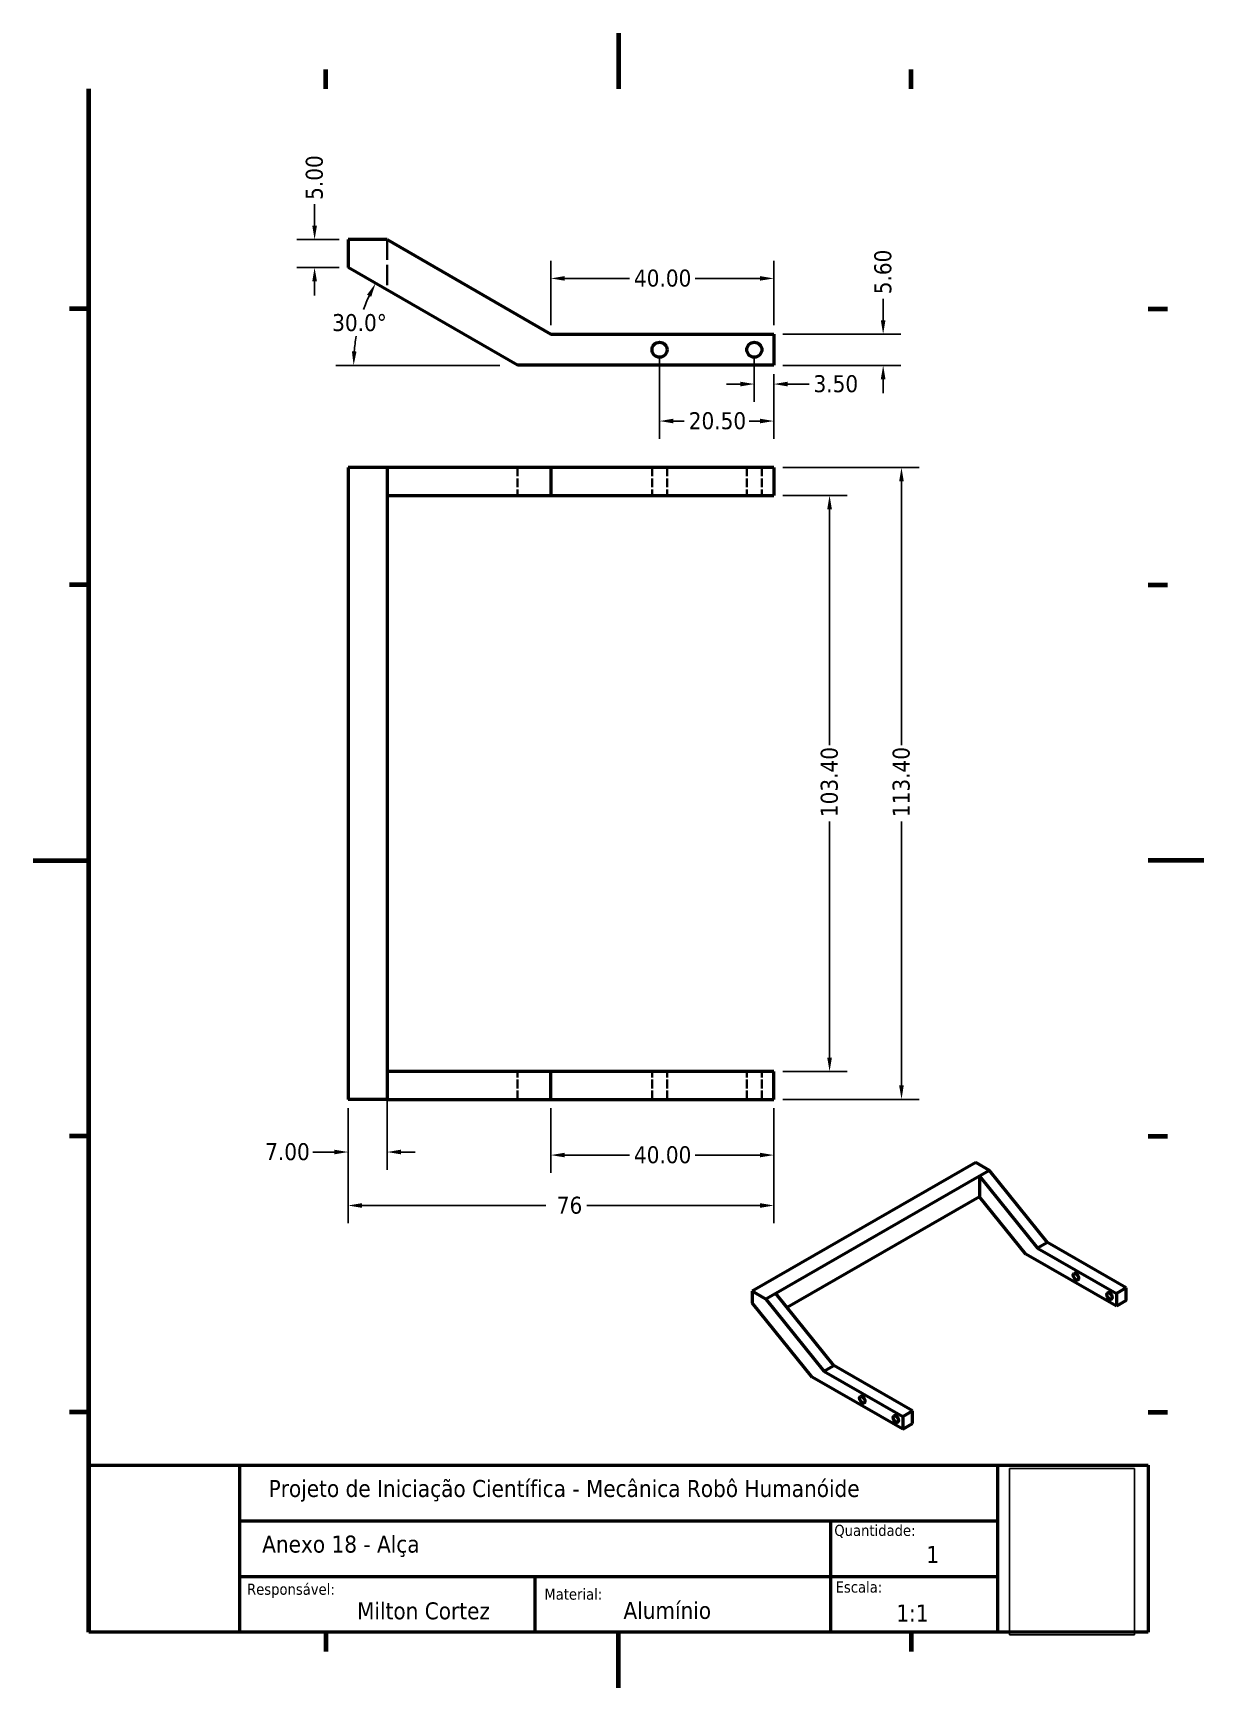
# Model space of a CAD drawing. Header units: millimetres. Extents: x 0 to 210, y 0 to 297.
import ezdxf

# ---------------------------------------------------------------- set-up
doc = ezdxf.new("R2010")
doc.units = ezdxf.units.MM
doc.linetypes.add('DASHED', pattern=[0.2067, 0.1654, -0.0413])
for name, color, linetype, lineweight in [('Border (ANSI)', 7, 'Continuous', 70), ('Dimension (ANSI)', 7, 'Continuous', 25), ('Hidden (ANSI)', 7, 'DASHED', 35), ('Title (ANSI)', 7, 'Continuous', 50), ('Visible (ANSI)', 7, 'Continuous', 50)]:
    doc.layers.add(name, color=color, linetype=linetype, lineweight=lineweight)
doc.styles.add('Note Text (ANSI)', font='TAHOMA.TTF')
doc.dimstyles.new('Default - mm (ANSI)', dxfattribs={"dimtxt": 3.048, "dimasz": 2.5, "dimexe": 3.175, "dimexo": 1.6002, "dimgap": 0.8, "dimtad": 0, "dimtoh": 1, "dimrnd": 1e-08, "dimzin": 4, "dimdsep": 46, "dimtxsty": 'Note Text (ANSI)', "dimcen": 0.09, "dimdle": 10, "dimclrd": 256, "dimclre": 256, "dimclrt": 256, "dimadec": 1, "dimazin": 1, "dimtfac": 1, "dimtofl": 0, "dimtmove": 0, "dimatfit": 3, "dimfxl": 0, "dimtolj": 1, "dimtzin": 4, "dimlwd": -1, "dimlwe": -1, "dimarcsym": 0})
picture_1 = doc.add_image_def('image1.bmp', size_in_pixel=(452, 603))

# ---------------------------------------------------------------- blocks, each defined once
blk = doc.blocks.new('Borders Default Border')
at = {"layer": 'Border (ANSI)'}
for p, q in [((52.5, 287), (52.5, 290.45)), ((157.5, 287), (157.5, 290.45)), ((10, 247.5), (6.55, 247.5)), ((200, 247.5), (203.45, 247.5)), ((10, 198), (6.55, 198)), ((200, 198), (203.45, 198)), ((10, 99), (6.55, 99)), ((200, 99), (203.45, 99)), ((10, 49.5), (6.55, 49.5)), ((200, 49.5), (203.45, 49.5)), ((52.5, 10), (52.5, 6.55)), ((157.5, 10), (157.5, 6.55))]:
    blk.add_line(p, q, dxfattribs=at)
at = {"layer": 'Border (ANSI)', "flags": 128}
for points in [[(105, 297), (105, 287)], [(10, 10), (10, 287)], [(0, 148.5), (10, 148.5)], [(210, 148.5), (200, 148.5)], [(105, 0), (105, 10)]]:
    blk.add_lwpolyline(points, dxfattribs=at)
blk = doc.blocks.new('*D5')
at = {"layer": 'Defpoints', "color": 0}
for p in [(56.5, 105.63), (132.86, 105.63), (132.86, 86.58)]:
    blk.add_point(p, dxfattribs=at)
at = {"layer": 'Dimension (ANSI)'}
for p, q in [((56.5, 104.03), (56.5, 83.4)), ((132.86, 104.03), (132.86, 83.4)), ((59, 86.58), (91.99, 86.58)), ((130.36, 86.58), (99.34, 86.58))]:
    blk.add_line(p, q, dxfattribs=at)
for points in [[(59, 87), (59, 86.16), (56.5, 86.58)], [(130.36, 87), (130.36, 86.16), (132.86, 86.58)]]:
    blk.add_solid(points, dxfattribs=at)
at = {"layer": 'Dimension (ANSI)', "insert": (92.79, 88.16), "char_height": 3.048, "attachment_point": 1, "style": 'Note Text (ANSI)'}
blk.add_mtext('\\A1; 76', dxfattribs=at)
blk = doc.blocks.new('*D6')
at = {"layer": 'Defpoints', "color": 0}
for p in [(132.86, 214.03), (132.86, 110.63), (142.86, 110.63)]:
    blk.add_point(p, dxfattribs=at)
at = {"layer": 'Dimension (ANSI)'}
for p, q in [((134.46, 214.03), (146.04, 214.03)), ((142.86, 211.53), (142.86, 169.17)), ((142.86, 113.13), (142.86, 155.49)), ((134.46, 110.63), (146.04, 110.63))]:
    blk.add_line(p, q, dxfattribs=at)
for points in [[(142.44, 211.53), (143.28, 211.53), (142.86, 214.03)], [(142.44, 113.13), (143.28, 113.13), (142.86, 110.63)]]:
    blk.add_solid(points, dxfattribs=at)
at = {"layer": 'Dimension (ANSI)', "insert": (141.27, 156.29), "char_height": 3.048, "attachment_point": 1, "rotation": 90, "style": 'Note Text (ANSI)'}
blk.add_mtext('\\A1;103.40', dxfattribs=at)
blk = doc.blocks.new('*D7')
at = {"layer": 'Defpoints', "color": 0}
for p in [(132.86, 219.03), (155.76, 219.03), (132.86, 105.63)]:
    blk.add_point(p, dxfattribs=at)
at = {"layer": 'Dimension (ANSI)'}
for p, q in [((134.46, 219.03), (158.93, 219.03)), ((155.76, 216.53), (155.76, 169.17)), ((155.76, 108.13), (155.76, 155.49)), ((134.46, 105.63), (158.93, 105.63))]:
    blk.add_line(p, q, dxfattribs=at)
for points in [[(155.34, 216.53), (156.17, 216.53), (155.76, 219.03)], [(155.34, 108.13), (156.17, 108.13), (155.76, 105.63)]]:
    blk.add_solid(points, dxfattribs=at)
at = {"layer": 'Dimension (ANSI)', "insert": (154.17, 156.29), "char_height": 3.048, "attachment_point": 1, "rotation": 90, "style": 'Note Text (ANSI)'}
blk.add_mtext('\\A1;113.40', dxfattribs=at)
blk = doc.blocks.new('*D8')
at = {"layer": 'Defpoints', "color": 0}
for p in [(56.5, 259.93), (50.49, 254.93), (56.5, 254.93)]:
    blk.add_point(p, dxfattribs=at)
at = {"layer": 'Dimension (ANSI)'}
for p, q in [((50.49, 262.43), (50.49, 266.27)), ((54.9, 259.93), (47.31, 259.93)), ((54.9, 254.93), (47.31, 254.93)), ((50.49, 252.43), (50.49, 249.93))]:
    blk.add_line(p, q, dxfattribs=at)
for points in [[(50.07, 262.43), (50.91, 262.43), (50.49, 259.93)], [(50.07, 252.43), (50.91, 252.43), (50.49, 254.93)]]:
    blk.add_solid(points, dxfattribs=at)
at = {"layer": 'Dimension (ANSI)', "insert": (48.9, 267.07), "char_height": 3.048, "attachment_point": 1, "rotation": 90, "style": 'Note Text (ANSI)'}
blk.add_mtext('\\A1;5.00', dxfattribs=at)
blk = doc.blocks.new('*D9')
at = {"layer": 'Defpoints', "color": 0}
for p in [(129.36, 240.17), (132.86, 237.37), (129.36, 234.01)]:
    blk.add_point(p, dxfattribs=at)
at = {"layer": 'Dimension (ANSI)'}
for p, q in [((129.36, 238.57), (129.36, 230.83)), ((132.86, 235.77), (132.86, 230.83)), ((126.86, 234.01), (124.36, 234.01)), ((135.36, 234.01), (139.18, 234.01))]:
    blk.add_line(p, q, dxfattribs=at)
for points in [[(126.86, 234.43), (126.86, 233.59), (129.36, 234.01)], [(135.36, 234.43), (135.36, 233.59), (132.86, 234.01)]]:
    blk.add_solid(points, dxfattribs=at)
at = {"layer": 'Dimension (ANSI)', "insert": (139.98, 235.6), "char_height": 3.048, "attachment_point": 1, "style": 'Note Text (ANSI)'}
blk.add_mtext('\\A1;3.50', dxfattribs=at)
blk = doc.blocks.new('*D10')
at = {"layer": 'Defpoints', "color": 0}
for p in [(112.36, 240.17), (132.86, 237.37), (132.86, 227.37)]:
    blk.add_point(p, dxfattribs=at)
at = {"layer": 'Dimension (ANSI)'}
for p, q in [((112.36, 238.57), (112.36, 224.2)), ((132.86, 235.77), (132.86, 224.2)), ((114.86, 227.37), (116.8, 227.37)), ((130.36, 227.37), (128.43, 227.37))]:
    blk.add_line(p, q, dxfattribs=at)
for points in [[(114.86, 227.79), (114.86, 226.96), (112.36, 227.37)], [(130.36, 227.79), (130.36, 226.96), (132.86, 227.37)]]:
    blk.add_solid(points, dxfattribs=at)
at = {"layer": 'Dimension (ANSI)', "insert": (117.6, 228.96), "char_height": 3.048, "attachment_point": 1, "style": 'Note Text (ANSI)'}
blk.add_mtext('\\A1;20.50', dxfattribs=at)
blk = doc.blocks.new('*D11')
at = {"layer": 'Defpoints', "color": 0}
for p in [(132.86, 242.97), (132.86, 237.37), (152.47, 237.37)]:
    blk.add_point(p, dxfattribs=at)
at = {"layer": 'Dimension (ANSI)'}
for p, q in [((152.47, 245.47), (152.47, 249.32)), ((134.46, 242.97), (155.64, 242.97)), ((134.46, 237.37), (155.64, 237.37)), ((152.47, 234.87), (152.47, 232.37))]:
    blk.add_line(p, q, dxfattribs=at)
for points in [[(152.05, 245.47), (152.89, 245.47), (152.47, 242.97)], [(152.05, 234.87), (152.89, 234.87), (152.47, 237.37)]]:
    blk.add_solid(points, dxfattribs=at)
at = {"layer": 'Dimension (ANSI)', "insert": (150.88, 250.12), "char_height": 3.048, "attachment_point": 1, "rotation": 90, "style": 'Note Text (ANSI)'}
blk.add_mtext('\\A1;5.60', dxfattribs=at)
blk = doc.blocks.new('*D12')
at = {"layer": 'Defpoints', "color": 0}
for p in [(92.86, 105.63), (132.86, 105.63), (132.86, 95.63)]:
    blk.add_point(p, dxfattribs=at)
at = {"layer": 'Dimension (ANSI)'}
for p, q in [((92.86, 104.03), (92.86, 92.46)), ((132.86, 104.03), (132.86, 92.46)), ((95.36, 95.63), (106.97, 95.63)), ((130.36, 95.63), (118.75, 95.63))]:
    blk.add_line(p, q, dxfattribs=at)
for points in [[(95.36, 96.05), (95.36, 95.22), (92.86, 95.63)], [(130.36, 96.05), (130.36, 95.22), (132.86, 95.63)]]:
    blk.add_solid(points, dxfattribs=at)
at = {"layer": 'Dimension (ANSI)', "insert": (107.77, 97.22), "char_height": 3.048, "attachment_point": 1, "style": 'Note Text (ANSI)'}
blk.add_mtext('\\A1;40.00', dxfattribs=at)
blk = doc.blocks.new('*D13')
at = {"layer": 'Defpoints', "color": 0}
for p in [(59.26, 247.43), (85.51, 238.17), (85.3, 237.37), (86.9, 237.37)]:
    blk.add_point(p, dxfattribs=at)
at = {"layer": 'Dimension (ANSI)'}
blk.add_line((83.7, 237.37), (54.31, 237.37), dxfattribs=at)
for start, end in [(154.8715, 160.1237), (169.7673, 175.1285)]:
    blk.add_arc((86.9, 237.37), 29.41, start, end, dxfattribs=at)
for points in [[(59.9, 250.06), (60.64, 249.67), (61.43, 252.08)], [(58.01, 239.85), (57.18, 239.89), (57.49, 237.37)]]:
    blk.add_solid(points, dxfattribs=at)
at = {"layer": 'Dimension (ANSI)', "insert": (53.64, 246.57), "char_height": 3.048, "attachment_point": 1, "style": 'Note Text (ANSI)'}
blk.add_mtext('\\A1;30.0°', dxfattribs=at)
blk = doc.blocks.new('*D14')
at = {"layer": 'Defpoints', "color": 0}
for p in [(132.86, 252.97), (92.86, 242.97), (132.86, 242.97)]:
    blk.add_point(p, dxfattribs=at)
at = {"layer": 'Dimension (ANSI)'}
for p, q in [((92.86, 244.57), (92.86, 256.15)), ((132.86, 244.57), (132.86, 256.15)), ((95.36, 252.97), (106.97, 252.97)), ((130.36, 252.97), (118.75, 252.97))]:
    blk.add_line(p, q, dxfattribs=at)
for points in [[(95.36, 253.39), (95.36, 252.56), (92.86, 252.97)], [(130.36, 253.39), (130.36, 252.56), (132.86, 252.97)]]:
    blk.add_solid(points, dxfattribs=at)
at = {"layer": 'Dimension (ANSI)', "insert": (107.77, 254.56), "char_height": 3.048, "attachment_point": 1, "style": 'Note Text (ANSI)'}
blk.add_mtext('\\A1;40.00', dxfattribs=at)
blk = doc.blocks.new('*D15')
at = {"layer": 'Defpoints', "color": 0}
for p in [(63.5, 110.63), (56.5, 105.63), (63.5, 96.18)]:
    blk.add_point(p, dxfattribs=at)
at = {"layer": 'Dimension (ANSI)'}
for p, q in [((63.5, 109.03), (63.5, 93.01)), ((56.5, 104.03), (56.5, 93.01)), ((54, 96.18), (50.18, 96.18)), ((66, 96.18), (68.5, 96.18))]:
    blk.add_line(p, q, dxfattribs=at)
for points in [[(54, 96.6), (54, 95.76), (56.5, 96.18)], [(66, 96.6), (66, 95.76), (63.5, 96.18)]]:
    blk.add_solid(points, dxfattribs=at)
at = {"layer": 'Dimension (ANSI)', "insert": (41.62, 97.77), "char_height": 3.048, "attachment_point": 1, "style": 'Note Text (ANSI)'}
blk.add_mtext('\\A1;7.00', dxfattribs=at)
blk = doc.blocks.new('Title Blocks Legenda')
at = {"layer": 'Title (ANSI)'}
for p, q in [((13.26, 171.03), (203.26, 171.03)), ((13.26, 141.03), (13.26, 171.03)), ((40.26, 171.03), (40.26, 141.03)), ((176.26, 171.03), (176.26, 141.03)), ((203.26, 171.03), (203.26, 141.03)), ((40.26, 161.03), (176.26, 161.03)), ((146.26, 161.03), (146.26, 141.03)), ((40.26, 151.03), (176.26, 151.03)), ((93.26, 151.03), (93.26, 141.03)), ((203.26, 141.03), (13.26, 141.03))]:
    blk.add_line(p, q, dxfattribs=at)
at = {"layer": 'Title (ANSI)', "attachment_point": 1, "style": 'Note Text (ANSI)'}
for s, insert, char_height, width in [('Projeto de Iniciação Científica - Mecânica Robô Humanóide', (45.5, 168.35), 3.048, 124.6071), ('\\fTahoma|b0|i0;\\H2.0000;Quantidade:', (146.97, 160.31), 2, 95.1982), ('\\fTahoma|b0|i0;\\H2.0000;Responsável:', (41.63, 149.75), 2, 45.8951), ('\\fTahoma|b0|i0;\\H2.0000;Material:', (94.96, 148.87), 2, 67.2506), ('\\fTahoma|b0|i0;\\H2.0000;Escala:', (147.2, 150.14), 2, 45.6679), ('Milton Cortez', (61.37, 146.39), 3.048, 49.3031), ('Alumínio', (109.15, 146.47), 3.048, 35.7249)]:
    blk.add_mtext(s, dxfattribs=dict(at, insert=insert, char_height=char_height, width=width))
at = {"layer": 'Title (ANSI)', "style": 'Note Text (ANSI)'}
for tag, p in [('Title_001', (44.35, 155.32)), ('Qnt._001', (163.47, 153.45)), ('<1:1>_001', (158.09, 142.95))]:
    blk.add_attdef(tag, p, '', height=3.05, dxfattribs=at)
image = blk.add_image(picture_1, insert=(178.41, 140.56), size_in_units=(22.38, 29.85))
image.dxf.flags = 7

msp = doc.modelspace()

# ---------------------------------------------------------------- linework, layer by layer
at = {"layer": 'Hidden (ANSI)', "ltscale": 21.870953}
msp.add_line((63.496, 259.926), (63.496, 250.884), dxfattribs=at)
at = {"layer": 'Hidden (ANSI)', "ltscale": 9.523383}
for p, q in [((86.9, 219.032), (86.9, 214.032)), ((111.011, 219.032), (111.011, 214.032)), ((113.711, 219.032), (113.711, 214.032)), ((128.011, 219.032), (128.011, 214.032)), ((130.711, 219.032), (130.711, 214.032)), ((86.9, 105.632), (86.9, 110.632)), ((111.011, 105.632), (111.011, 110.632)), ((113.711, 105.632), (113.711, 110.632)), ((128.011, 105.632), (128.011, 110.632)), ((130.711, 105.632), (130.711, 110.632))]:
    msp.add_line(p, q, dxfattribs=at)
at = {"layer": 'Visible (ANSI)'}
for p, q in [((56.496, 259.926), (56.496, 254.926)), ((63.496, 259.926), (56.496, 259.926)), ((63.496, 259.926), (92.861, 242.972)), ((86.9, 237.372), (56.496, 254.926)), ((92.861, 242.972), (132.861, 242.972)), ((132.861, 242.972), (132.861, 237.372)), ((132.861, 237.372), (86.9, 237.372)), ((56.496, 219.032), (56.496, 105.632)), ((63.496, 219.032), (56.496, 219.032)), ((63.496, 219.032), (63.496, 214.032)), ((92.861, 219.032), (63.496, 219.032)), ((92.861, 219.032), (92.861, 214.032)), ((132.861, 219.032), (92.861, 219.032)), ((132.861, 219.032), (132.861, 214.032)), ((63.496, 214.032), (63.496, 110.632)), ((63.496, 214.032), (92.861, 214.032)), ((92.861, 214.032), (132.861, 214.032)), ((92.861, 110.632), (63.496, 110.632)), ((63.496, 110.632), (63.496, 105.632)), ((132.861, 110.632), (92.861, 110.632)), ((92.861, 105.632), (92.861, 110.632)), ((132.861, 105.632), (132.861, 110.632)), ((63.496, 105.632), (56.496, 105.632)), ((63.496, 105.632), (92.861, 105.632)), ((92.861, 105.632), (132.861, 105.632)), ((169.073, 94.269), (128.98, 71.181)), ((171.548, 92.844), (169.073, 94.269)), ((171.548, 92.844), (169.781, 91.826)), ((181.93, 79.935), (171.548, 92.844)), ((169.781, 91.826), (133.223, 70.774)), ((169.781, 91.826), (169.781, 88.13)), ((169.781, 91.826), (180.162, 78.917)), ((169.781, 88.13), (135.255, 68.248)), ((178.055, 77.842), (169.781, 88.13)), ((194.304, 68.484), (178.055, 77.842)), ((181.93, 79.935), (180.162, 78.917)), ((180.162, 78.917), (194.304, 70.773)), ((196.072, 71.791), (181.93, 79.935)), ((196.072, 71.791), (194.304, 70.773)), ((196.072, 69.502), (196.072, 71.791)), ((128.98, 71.181), (128.98, 69.137)), ((131.455, 69.756), (128.98, 71.181)), ((139.73, 55.772), (128.98, 69.137)), ((133.223, 70.774), (131.455, 69.756)), ((131.455, 69.756), (141.837, 56.847)), ((143.605, 57.865), (133.223, 70.774)), ((194.304, 70.773), (194.304, 68.484)), ((196.072, 69.502), (194.304, 68.484)), ((141.837, 56.847), (143.605, 57.865)), ((141.837, 56.847), (155.979, 48.703)), ((157.747, 49.721), (143.605, 57.865)), ((155.979, 46.414), (139.73, 55.772)), ((155.979, 48.703), (157.747, 49.721)), ((155.979, 48.703), (155.979, 46.414)), ((157.747, 47.432), (157.747, 49.721)), ((155.979, 46.414), (157.747, 47.432))]:
    msp.add_line(p, q, dxfattribs=at)
for centre in [(112.361, 240.172), (129.361, 240.172)]:
    msp.add_circle(centre, 1.35, dxfattribs=at)
for centre in [(187.057, 73.802), (193.067, 70.341), (148.731, 51.732), (154.742, 48.271)]:
    msp.add_ellipse(centre, major_axis=(-0.337, 0.585), ratio=0.5780931, dxfattribs=at)

# ---------------------------------------------------------------- block references
msp.add_blockref('Borders Default Border', (0, 0))
msp.add_blockref('Title Blocks Legenda', (-3.258, -131.034)).add_auto_attribs({'<1:1>_001': '1:1', 'Qnt._001': '1', 'Title_001': 'Anexo 18 - Alça'})

# ---------------------------------------------------------------- dimensions: what is measured, and where the dimension line sits
at = {"layer": 'Dimension (ANSI)'}
for base, p1, p2, angle, picture, middle in [((50.489, 254.926), (56.496, 259.926), (56.496, 254.926), 90, '*D8', (50.489, 270.924)), ((132.861, 252.972), (92.861, 242.972), (132.861, 242.972), 180, '*D14', (112.861, 252.972)), ((152.469, 237.372), (132.861, 242.972), (132.861, 237.372), 90, '*D11', (152.469, 253.971)), ((132.861, 227.372), (112.361, 240.172), (132.861, 237.372), 180, '*D10', (122.611, 227.372)), ((129.361, 234.009), (132.861, 237.372), (129.361, 240.172), 180, '*D9', (143.859, 234.009)), ((155.757, 219.032), (132.861, 105.632), (132.861, 219.032), 270, '*D7', (155.757, 162.332)), ((142.861, 110.632), (132.861, 214.032), (132.861, 110.632), 270, '*D6', (142.861, 162.332)), ((63.496, 96.181), (56.496, 105.632), (63.496, 110.632), 180, '*D15', (45.498, 96.181))]:
    dim = msp.add_linear_dim(base=base, p1=p1, p2=p2, angle=angle, dimstyle='Default - mm (ANSI)', override={"dimtoh": 0, "dimdec": 2, "dimtp": 0, "dimtm": 0, "dimtdec": 2, "dimatfit": 1}, dxfattribs=at)
    dim.commit()
    dim.dimension.update_dxf_attribs({"geometry": picture, "text_midpoint": middle, "dimtype": 160})
dim = msp.add_angular_dim_3p(base=(59.261, 247.432), center=(86.9, 237.372), p1=(85.514, 238.172), p2=(85.3, 237.372), dimstyle='Default - mm (ANSI)', override={"dimtih": 1, "dimse1": 1, "dimadec": 1, "dimtp": 0, "dimtm": 0, "dimtdec": 0}, dxfattribs=at)
dim.commit()
dim.dimension.update_dxf_attribs({"geometry": '*D13', "text_midpoint": (58.49, 244.985), "dimtype": 165})
dim = msp.add_linear_dim(base=(132.861, 86.579), p1=(56.496, 105.632), p2=(132.861, 105.632), angle=180, text=' 76', dimstyle='Default - mm (ANSI)', override={"dimtoh": 0, "dimdec": 2, "dimtp": 0, "dimtm": 0, "dimtdec": 2, "dimatfit": 1}, dxfattribs=at)
dim.commit()
dim.dimension.update_dxf_attribs({"geometry": '*D5', "text_midpoint": (95.663, 86.579), "dimtype": 160})
dim = msp.add_linear_dim(base=(132.861, 95.632), p1=(92.861, 105.632), p2=(132.861, 105.632), dimstyle='Default - mm (ANSI)', override={"dimtoh": 0, "dimdec": 2, "dimtp": 0, "dimtm": 0, "dimtdec": 2, "dimatfit": 1}, dxfattribs=at)
dim.commit()
dim.dimension.update_dxf_attribs({"geometry": '*D12', "text_midpoint": (112.861, 95.632), "dimtype": 160})

doc.saveas('drawing.dxf')
